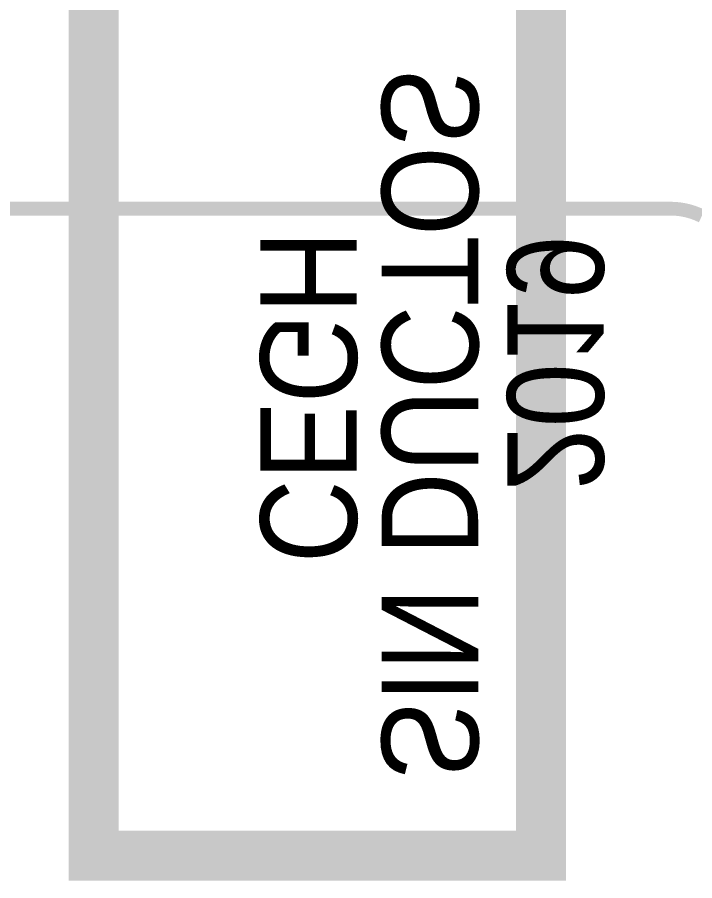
# Model space of a CAD drawing. Header units: inches. Extents: x 15 to 148, y 10 to 111.
# Drawn here: x 141.075 to 141.96, y 101.591 to 102.72 of the extents above; entities that cross this region are included whole.
import ezdxf

# ---------------------------------------------------------------- set-up
doc = ezdxf.new("R2010")
doc.units = ezdxf.units.IN
doc.header["$MEASUREMENT"] = 0
doc.layers.add('BLK_12AWG', color=7, linetype='Continuous')

# ---------------------------------------------------------------- blocks, each defined once
blk = doc.blocks.new('CEGHSD')
for points, const_width in [([(136.00213, 101.32322), (136.26198, 101.32322), (136.26198, 101.89703), (136.00213, 101.89703), (136.00213, 101.32322)], 0.029), ([(136.00213, 101.32322), (136.26198, 101.32322), (136.26198, 101.89703), (136.00213, 101.89703), (136.00213, 101.32322)], 0.029), ([(136.00213, 101.32322), (136.26198, 101.32322), (136.26198, 101.89703), (136.00213, 101.89703), (136.00213, 101.32322)], 0.029), ([(133.62057, 101.69899), (136.3371, 101.69899)], 0.008), ([(133.62057, 101.69899), (136.3371, 101.69899)], 0.008), ([(133.62057, 101.69899), (136.3371, 101.69899)], 0.008), ([(136.35531, 101.69471), (136.3552, 101.69476), (136.3551, 101.69481), (136.35499, 101.69487), (136.35488, 101.69492), (136.35478, 101.69497), (136.35467, 101.69502), (136.35456, 101.69508), (136.35445, 101.69513), (136.35435, 101.69518), (136.35424, 101.69523), (136.35413, 101.69528), (136.35402, 101.69533), (136.35391, 101.69538), (136.3538, 101.69543), (136.35369, 101.69548), (136.35359, 101.69553), (136.35348, 101.69558), (136.35337, 101.69563), (136.35326, 101.69567), (136.35315, 101.69572), (136.35304, 101.69577), (136.35293, 101.69582), (136.35282, 101.69586), (136.35271, 101.69591), (136.3526, 101.69596), (136.35248, 101.696), (136.35237, 101.69605), (136.35226, 101.69609), (136.35215, 101.69614), (136.35204, 101.69618), (136.35193, 101.69623), (136.35182, 101.69627), (136.3517, 101.69631), (136.35159, 101.69636), (136.35148, 101.6964), (136.35137, 101.69644), (136.35125, 101.69648), (136.35114, 101.69653), (136.35103, 101.69657), (136.35091, 101.69661), (136.3508, 101.69665), (136.35069, 101.69669), (136.35057, 101.69673), (136.35046, 101.69677), (136.35034, 101.69681), (136.35023, 101.69685), (136.35011, 101.69689), (136.35, 101.69693), (136.34988, 101.69696), (136.34977, 101.697), (136.34965, 101.69704), (136.34954, 101.69708), (136.34942, 101.69711), (136.34931, 101.69715), (136.34919, 101.69719), (136.34907, 101.69722), (136.34896, 101.69726), (136.34884, 101.69729), (136.34873, 101.69733), (136.34861, 101.69736), (136.34849, 101.6974), (136.34837, 101.69743), (136.34826, 101.69746), (136.34814, 101.6975), (136.34802, 101.69753), (136.3479, 101.69756), (136.34779, 101.69759), (136.34767, 101.69763), (136.34755, 101.69766), (136.34743, 101.69769), (136.34731, 101.69772), (136.34719, 101.69775), (136.34707, 101.69778), (136.34696, 101.69781), (136.34684, 101.69784), (136.34672, 101.69787), (136.3466, 101.69789), (136.34648, 101.69792), (136.34636, 101.69795), (136.34624, 101.69798), (136.34612, 101.69801), (136.346, 101.69803), (136.34588, 101.69806), (136.34576, 101.69809), (136.34564, 101.69811), (136.34552, 101.69814), (136.34539, 101.69816), (136.34527, 101.69819), (136.34515, 101.69821), (136.34503, 101.69823), (136.34491, 101.69826), (136.34479, 101.69828), (136.34466, 101.6983), (136.34454, 101.69833), (136.34442, 101.69835), (136.3443, 101.69837), (136.34418, 101.69839), (136.34405, 101.69841), (136.34393, 101.69843), (136.34381, 101.69845), (136.34368, 101.69847), (136.34356, 101.69849), (136.34344, 101.69851), (136.34331, 101.69853), (136.34319, 101.69855), (136.34307, 101.69857), (136.34294, 101.69859), (136.34282, 101.6986), (136.34269, 101.69862), (136.34257, 101.69864), (136.34245, 101.69865), (136.34232, 101.69867), (136.3422, 101.69868), (136.34207, 101.6987), (136.34195, 101.69871), (136.34182, 101.69873), (136.3417, 101.69874), (136.34157, 101.69876), (136.34144, 101.69877), (136.34132, 101.69878), (136.34119, 101.69879), (136.34107, 101.69881), (136.34094, 101.69882), (136.34081, 101.69883), (136.34069, 101.69884), (136.34056, 101.69885), (136.34044, 101.69886), (136.34031, 101.69887), (136.34018, 101.69888), (136.34005, 101.69889), (136.33993, 101.6989), (136.3398, 101.69891), (136.33967, 101.69892), (136.33955, 101.69892), (136.33942, 101.69893), (136.33929, 101.69894), (136.33916, 101.69894), (136.33903, 101.69895), (136.33891, 101.69896), (136.33878, 101.69896), (136.33865, 101.69896), (136.33852, 101.69897), (136.33839, 101.69897), (136.33826, 101.69898), (136.33814, 101.69898), (136.33801, 101.69898), (136.33788, 101.69899), (136.33775, 101.69899), (136.33762, 101.69899), (136.33749, 101.69899), (136.33736, 101.69899), (136.33723, 101.69899), (136.3371, 101.69899)], 0.008), ([(136.35531, 101.69471), (136.3552, 101.69476), (136.3551, 101.69481), (136.35499, 101.69487), (136.35488, 101.69492), (136.35478, 101.69497), (136.35467, 101.69502), (136.35456, 101.69508), (136.35445, 101.69513), (136.35435, 101.69518), (136.35424, 101.69523), (136.35413, 101.69528), (136.35402, 101.69533), (136.35391, 101.69538), (136.3538, 101.69543), (136.35369, 101.69548), (136.35359, 101.69553), (136.35348, 101.69558), (136.35337, 101.69563), (136.35326, 101.69567), (136.35315, 101.69572), (136.35304, 101.69577), (136.35293, 101.69582), (136.35282, 101.69586), (136.35271, 101.69591), (136.3526, 101.69596), (136.35248, 101.696), (136.35237, 101.69605), (136.35226, 101.69609), (136.35215, 101.69614), (136.35204, 101.69618), (136.35193, 101.69623), (136.35182, 101.69627), (136.3517, 101.69631), (136.35159, 101.69636), (136.35148, 101.6964), (136.35137, 101.69644), (136.35125, 101.69648), (136.35114, 101.69653), (136.35103, 101.69657), (136.35091, 101.69661), (136.3508, 101.69665), (136.35069, 101.69669), (136.35057, 101.69673), (136.35046, 101.69677), (136.35034, 101.69681), (136.35023, 101.69685), (136.35011, 101.69689), (136.35, 101.69693), (136.34988, 101.69696), (136.34977, 101.697), (136.34965, 101.69704), (136.34954, 101.69708), (136.34942, 101.69711), (136.34931, 101.69715), (136.34919, 101.69719), (136.34907, 101.69722), (136.34896, 101.69726), (136.34884, 101.69729), (136.34873, 101.69733), (136.34861, 101.69736), (136.34849, 101.6974), (136.34837, 101.69743), (136.34826, 101.69746), (136.34814, 101.6975), (136.34802, 101.69753), (136.3479, 101.69756), (136.34779, 101.69759), (136.34767, 101.69763), (136.34755, 101.69766), (136.34743, 101.69769), (136.34731, 101.69772), (136.34719, 101.69775), (136.34707, 101.69778), (136.34696, 101.69781), (136.34684, 101.69784), (136.34672, 101.69787), (136.3466, 101.69789), (136.34648, 101.69792), (136.34636, 101.69795), (136.34624, 101.69798), (136.34612, 101.69801), (136.346, 101.69803), (136.34588, 101.69806), (136.34576, 101.69809), (136.34564, 101.69811), (136.34552, 101.69814), (136.34539, 101.69816), (136.34527, 101.69819), (136.34515, 101.69821), (136.34503, 101.69823), (136.34491, 101.69826), (136.34479, 101.69828), (136.34466, 101.6983), (136.34454, 101.69833), (136.34442, 101.69835), (136.3443, 101.69837), (136.34418, 101.69839), (136.34405, 101.69841), (136.34393, 101.69843), (136.34381, 101.69845), (136.34368, 101.69847), (136.34356, 101.69849), (136.34344, 101.69851), (136.34331, 101.69853), (136.34319, 101.69855), (136.34307, 101.69857), (136.34294, 101.69859), (136.34282, 101.6986), (136.34269, 101.69862), (136.34257, 101.69864), (136.34245, 101.69865), (136.34232, 101.69867), (136.3422, 101.69868), (136.34207, 101.6987), (136.34195, 101.69871), (136.34182, 101.69873), (136.3417, 101.69874), (136.34157, 101.69876), (136.34144, 101.69877), (136.34132, 101.69878), (136.34119, 101.69879), (136.34107, 101.69881), (136.34094, 101.69882), (136.34081, 101.69883), (136.34069, 101.69884), (136.34056, 101.69885), (136.34044, 101.69886), (136.34031, 101.69887), (136.34018, 101.69888), (136.34005, 101.69889), (136.33993, 101.6989), (136.3398, 101.69891), (136.33967, 101.69892), (136.33955, 101.69892), (136.33942, 101.69893), (136.33929, 101.69894), (136.33916, 101.69894), (136.33903, 101.69895), (136.33891, 101.69896), (136.33878, 101.69896), (136.33865, 101.69896), (136.33852, 101.69897), (136.33839, 101.69897), (136.33826, 101.69898), (136.33814, 101.69898), (136.33801, 101.69898), (136.33788, 101.69899), (136.33775, 101.69899), (136.33762, 101.69899), (136.33749, 101.69899), (136.33736, 101.69899), (136.33723, 101.69899), (136.3371, 101.69899)], 0.008), ([(136.35531, 101.69471), (136.3552, 101.69476), (136.3551, 101.69481), (136.35499, 101.69487), (136.35488, 101.69492), (136.35478, 101.69497), (136.35467, 101.69502), (136.35456, 101.69508), (136.35445, 101.69513), (136.35435, 101.69518), (136.35424, 101.69523), (136.35413, 101.69528), (136.35402, 101.69533), (136.35391, 101.69538), (136.3538, 101.69543), (136.35369, 101.69548), (136.35359, 101.69553), (136.35348, 101.69558), (136.35337, 101.69563), (136.35326, 101.69567), (136.35315, 101.69572), (136.35304, 101.69577), (136.35293, 101.69582), (136.35282, 101.69586), (136.35271, 101.69591), (136.3526, 101.69596), (136.35248, 101.696), (136.35237, 101.69605), (136.35226, 101.69609), (136.35215, 101.69614), (136.35204, 101.69618), (136.35193, 101.69623), (136.35182, 101.69627), (136.3517, 101.69631), (136.35159, 101.69636), (136.35148, 101.6964), (136.35137, 101.69644), (136.35125, 101.69648), (136.35114, 101.69653), (136.35103, 101.69657), (136.35091, 101.69661), (136.3508, 101.69665), (136.35069, 101.69669), (136.35057, 101.69673), (136.35046, 101.69677), (136.35034, 101.69681), (136.35023, 101.69685), (136.35011, 101.69689), (136.35, 101.69693), (136.34988, 101.69696), (136.34977, 101.697), (136.34965, 101.69704), (136.34954, 101.69708), (136.34942, 101.69711), (136.34931, 101.69715), (136.34919, 101.69719), (136.34907, 101.69722), (136.34896, 101.69726), (136.34884, 101.69729), (136.34873, 101.69733), (136.34861, 101.69736), (136.34849, 101.6974), (136.34837, 101.69743), (136.34826, 101.69746), (136.34814, 101.6975), (136.34802, 101.69753), (136.3479, 101.69756), (136.34779, 101.69759), (136.34767, 101.69763), (136.34755, 101.69766), (136.34743, 101.69769), (136.34731, 101.69772), (136.34719, 101.69775), (136.34707, 101.69778), (136.34696, 101.69781), (136.34684, 101.69784), (136.34672, 101.69787), (136.3466, 101.69789), (136.34648, 101.69792), (136.34636, 101.69795), (136.34624, 101.69798), (136.34612, 101.69801), (136.346, 101.69803), (136.34588, 101.69806), (136.34576, 101.69809), (136.34564, 101.69811), (136.34552, 101.69814), (136.34539, 101.69816), (136.34527, 101.69819), (136.34515, 101.69821), (136.34503, 101.69823), (136.34491, 101.69826), (136.34479, 101.69828), (136.34466, 101.6983), (136.34454, 101.69833), (136.34442, 101.69835), (136.3443, 101.69837), (136.34418, 101.69839), (136.34405, 101.69841), (136.34393, 101.69843), (136.34381, 101.69845), (136.34368, 101.69847), (136.34356, 101.69849), (136.34344, 101.69851), (136.34331, 101.69853), (136.34319, 101.69855), (136.34307, 101.69857), (136.34294, 101.69859), (136.34282, 101.6986), (136.34269, 101.69862), (136.34257, 101.69864), (136.34245, 101.69865), (136.34232, 101.69867), (136.3422, 101.69868), (136.34207, 101.6987), (136.34195, 101.69871), (136.34182, 101.69873), (136.3417, 101.69874), (136.34157, 101.69876), (136.34144, 101.69877), (136.34132, 101.69878), (136.34119, 101.69879), (136.34107, 101.69881), (136.34094, 101.69882), (136.34081, 101.69883), (136.34069, 101.69884), (136.34056, 101.69885), (136.34044, 101.69886), (136.34031, 101.69887), (136.34018, 101.69888), (136.34005, 101.69889), (136.33993, 101.6989), (136.3398, 101.69891), (136.33967, 101.69892), (136.33955, 101.69892), (136.33942, 101.69893), (136.33929, 101.69894), (136.33916, 101.69894), (136.33903, 101.69895), (136.33891, 101.69896), (136.33878, 101.69896), (136.33865, 101.69896), (136.33852, 101.69897), (136.33839, 101.69897), (136.33826, 101.69898), (136.33814, 101.69898), (136.33801, 101.69898), (136.33788, 101.69899), (136.33775, 101.69899), (136.33762, 101.69899), (136.33749, 101.69899), (136.33736, 101.69899), (136.33723, 101.69899), (136.3371, 101.69899)], 0.008)]:
    blk.add_lwpolyline(points, dxfattribs=dict(const_width=const_width))
at = {"text_generation_flag": 2, "width": 0.892857}
for s, p in [('SIN DUCTOS', (136.16946, 101.36751)), ('SIN DUCTOS', (136.16946, 101.36751)), ('SIN DUCTOS', (136.16946, 101.36751)), ('CEGH', (136.09893, 101.49316)), ('CEGH', (136.09893, 101.49316)), ('CEGH', (136.09893, 101.49316)), ('2019', (136.2423, 101.53483)), ('2019', (136.2423, 101.53483)), ('2019', (136.2423, 101.53483))]:
    blk.add_text(s, height=0.056, rotation=270, dxfattribs=at).set_placement(p)

msp = doc.modelspace()

# ---------------------------------------------------------------- block references
at = {"layer": 'BLK_12AWG', "xscale": 2.25, "yscale": 2.25, "zscale": 2.25}
msp.add_blockref('CEGHSD', (-164.8303, -126.3532), dxfattribs=at)

doc.saveas('drawing.dxf')
